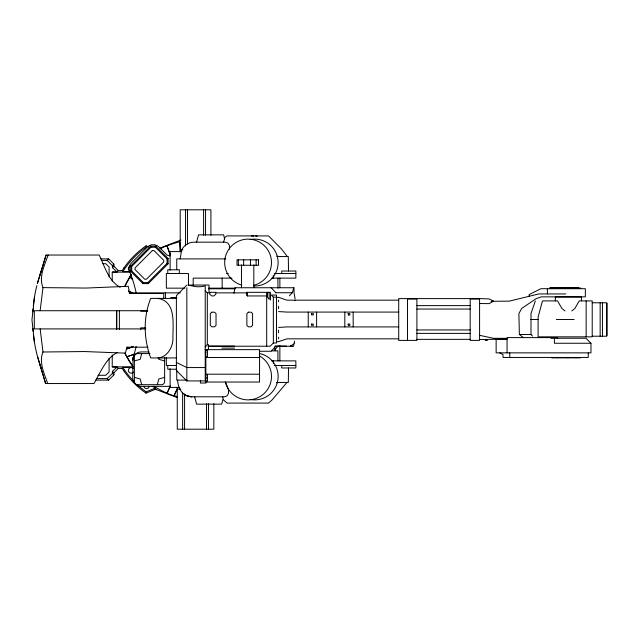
<?xml version="1.0" encoding="UTF-8"?>
<svg xmlns="http://www.w3.org/2000/svg" width="639" height="639" viewBox="0 0 639 639"><rect width="100%" height="100%" fill="white"/><g stroke="black" fill="none" stroke-linecap="round" stroke-linejoin="round"><path stroke-width="0.96" d="M116.649 310.722L116.633 328.901M288.516 367.976L288.325 382.441L279.866 382.441M266.99 296.4L267.078 292.335L266.99 296.4L269.235 299.435L269.107 292.335M152.985 386.531A80.466 80.466 0 0 0 155.333 388.033L155.245 389.191L177.267 397.562M40.153 310.722L42.973 287.622C38.62 276.943 44.554 265.241 48.157 255.033M155.916 389.039L146.012 393.145L146.155 391.835A88.701 88.701 0 0 1 137.353 384.702M34.474 297.151L31.95 319.812L34.41 342.073M180.134 258.899L181.372 251.59M293.892 344.517L293.589 346.25L275.441 346.25M294.196 342.784L294.499 341.05M234.01 293.325L234.992 287.742L294.012 287.742L294.02 292.75L295.106 298.812M196.58 242.173L198.537 234.856L223.61 234.856L224.624 238.754L223.57 242.173M275.808 346.25L271.24 351.258L260.137 351.258M293.788 287.742L292.247 292.75L289.387 295.785M141.698 353.599L140.157 359.366L134.39 360.915M157.314 384.694L158.863 378.927L164.63 377.377M222.715 396.811L223.091 398.824L221.669 404.128L196.596 404.128L194.639 396.811M127.057 347.185L125.316 353.127L84.62 351.546L42.973 352.001C38.699 362.305 44.291 373.647 47.725 383.544M37.661 282.789L46.072 255.033L99.189 255.033C104.756 266.383 108.271 280.801 120.116 287.231M39.858 275.297L46.072 255.033M133.104 357.776L132.72 378.008A8.355 8.355 0 0 0 141.075 386.363L170.325 386.363M535.322 301.025L530.993 313.525L530.993 334.572L532.527 336.09M155.405 247.237L150.932 247.237L131.706 266.455L131.706 270.928L143.376 282.598L147.849 282.598L167.067 263.372L167.067 258.899L155.405 247.237L155.828 246.215L150.508 246.215L130.683 266.032L130.683 271.351L142.952 283.62L148.272 283.62L168.089 263.795L168.089 258.476L155.828 246.215M142.952 283.62L143.376 282.598M177.522 388.057L173.904 395.821A79.891 79.891 0 0 1 167.003 393.336L170.206 385.948M167.003 393.336L169.934 387.05M177.139 389.399L174.207 395.685A79.667 79.667 0 0 0 177.562 396.635M266.998 296.384L266.679 295.953L247.485 295.953L246.438 295.154L246.438 292.335L270.417 292.335L270.497 300.01M124.964 353.207A79.979 79.979 0 0 0 133.056 366.882L132.816 367.369L122.816 367.369L122.257 368.399L118.319 368.399L113.91 372.793L113.91 374.869L108.662 380.101L95.714 380.101M181.452 250.344C183.617 245.528 188.553 242.253 193.841 242.173L225.192 242.173L227.899 243.084L229.465 245.608L229.497 249.242M160.205 248.835A79.891 79.891 0 0 1 166.843 245.711L167.122 245.855A79.667 79.667 0 0 1 179.567 241.869L180.094 245.4M149.326 386.691L148.288 388.121L146.611 388.664L144.933 388.121L143.895 386.691M209.919 292.862L209.56 294.116L211.533 295.761A2.013 1.246 0 0 0 213.969 295.761L215.934 294.116L215.575 292.862L247.437 292.862M275.066 350.843L275.066 349.693L277.733 346.282M205.223 290.769L207.316 292.862L207.316 344.565L205.223 347.041M286.967 382.441L272.206 399.774L268.548 403.081L227.037 403.081L223.378 399.774M96.449 378.592L107.16 378.592L112.408 373.368L112.408 371.291L117.057 367.137L118.319 368.399M186.836 285.066L176.388 295.673L176.388 370.484L186.836 380.932L205.223 380.932L205.223 286.032L202.531 286.448A7.708 2.252 0 0 1 194.544 286.448L188.09 285.074L208.985 285.026L208.985 292.862L207.316 292.862M101.321 260.408L107.16 260.408L108.662 258.899L113.91 264.131L113.91 266.199L118.303 270.601L122.257 270.601L122.816 271.631L130.084 271.631M118.303 270.601L117.049 271.863L112.408 267.701L112.408 265.632L113.91 264.131M112.408 267.701L113.91 266.199M273.348 343.007L276.479 343.007L276.479 295.05L271.335 295.05L273.348 297.159L273.348 343.007L270.137 346.218L208.442 346.218M224.377 237.988L226.741 235.919L268.548 235.919L281.671 249.154L287.342 256.558M571.801 310.921L574.868 308.525L579.214 300.905L592.217 300.905L592.217 336.841L538.094 336.841L538.094 317.2L542.463 300.905L557.575 300.905L561.913 308.525L564.988 310.921M130.3 265.904L128.87 266.942L128.327 268.62L128.87 270.297L130.3 271.335M133.495 372.058L132.065 373.096L130.3 373.096L128.87 372.058L128.327 370.38L128.87 368.703L130.3 367.665L132.065 367.665L133.495 368.703M290.41 346.25L294.579 343.215M523.405 337.608L519.363 334.477L518.9 313.525L521.736 308.389L536.161 298.685L541.225 296.863L585.34 296.863L585.34 288.716L540.81 288.716L529.148 294.603L529.148 296.28M117.504 352.385C105.443 358.631 100.571 372.489 93.925 383.544L45.601 383.544L39.602 363.567M130.683 271.351L131.706 270.928M167.067 258.899L168.089 258.476M146.155 391.835L155.333 388.033M159.838 248.068L180.933 240.048M126.61 348.87L133.048 346.522M126.514 349.134L133.04 346.761M125.028 353.127A79.891 79.891 0 0 0 126.841 356.786L133.998 354.182M126.841 356.786L133.671 354.533M278.412 346.25L280.217 346.018M278.572 327.44L286.927 326.92L398.72 326.92M491.151 301.288L509.299 301.145L538.725 293.94L565.803 293.94M112.232 281.096L112.232 272.118L117.049 271.863M479.585 339.533L507.062 339.125L503.045 339.229A8.363 0.439 0 0 0 496.136 339.66L496.136 352.864L590.963 352.864L590.963 343.255L585.947 338.239L551.145 338.239L550.419 337.608M158.097 357.952C167.777 357.145 173.536 346.106 172.937 336.977C172.842 323.574 176.236 301.648 158.16 298.397L158.097 298.397M180.19 249.921L182.874 249.921M181.756 251.59L170.118 251.59L170.118 270.369M280.273 256.558L288.293 256.558L288.516 271.024M100.698 258.899L108.662 258.899M225.703 258.899L176.747 258.899L176.747 269.77M102.855 263.715L105.794 263.715L109.101 267.006L109.101 276.911M112.232 272.118L130.084 272.118M226.51 273.532L228.323 273.532M274.275 273.532L295.849 273.532M231.957 278.125L193.202 278.125L193.202 285.417M271.671 278.125L295.849 278.125L295.849 271.024L281.703 271.024L281.703 273.532M550.107 287.67L554.428 287.67M554.668 287.67L557.927 287.67M558.885 287.67L563.207 287.67M563.438 287.67L566.705 287.67M567.496 287.67L572.951 287.67M573.223 287.67L578.734 287.67M549.588 288.085L580.931 288.085M184.735 288.157L166.34 288.157L166.34 273.532L188.473 273.532L188.473 285.234M208.641 288.157L235.44 288.157M208.546 288.78L235.024 288.78M209.56 292.335L215.934 292.335M275.497 292.71L292.247 292.75M129.062 292.862L180.302 292.862M273.348 297.159L276.479 297.159M276.479 297.351L278.572 297.351L286.927 300.17L398.72 300.17M170.749 297.558L176.979 297.558M176.388 298.397L150.7 298.397C143.056 317.535 143.687 338.734 150.7 357.952L176.388 357.952M479.585 298.605L398.72 298.605L398.72 340.395L416.9 340.395L416.9 299.036L407.498 299.036M479.585 299.036L470.184 299.036L470.184 340.395L479.585 340.395L479.585 298.557L489.131 298.964L493.627 301.145L489.131 303.629L479.585 303.533M294.891 300.274L295.322 300.274M592.217 302.782L606.635 302.782L606.635 336.218L592.217 336.218M416.9 305.626L470.184 305.626M416.9 309.052L470.184 309.052M147.785 310.722L34.314 310.722L34.306 328.901L145.796 328.901M140.668 311.145L147.593 311.145M398.72 312.08L286.927 312.08L278.572 311.56M530.41 319.5L538.373 319.5M556.377 319.5L574.141 319.5M145.612 327.855L140.668 327.855L140.668 329.78M416.9 329.948L470.184 329.948M416.9 333.374L470.184 333.374M507.062 338.335L493.627 338.335L479.585 335.315M398.72 338.83L286.927 338.83L278.572 341.649L276.479 341.649M416.9 339.349L470.184 339.349M590.963 343.255L554.396 343.255L554.396 338.239M207.316 344.565L208.442 344.565L208.442 349.589L205.223 349.589M207.939 346.138L234.529 346.138M275.074 346.138L286.328 346.138M126.834 347.185L147.873 347.185M221.925 348.127L234.529 348.127M205.223 349.845L205.854 349.845M205.854 350.595L207.523 350.595L207.523 356.953L205.854 356.953M271.671 350.843L277.917 350.843L277.917 360.875M148.879 351.929L141.075 351.929A8.355 8.355 0 0 0 132.72 360.284M205.223 352.488L205.854 352.488M149.989 353.599L137.521 353.599A3.131 3.131 0 0 0 134.39 356.738L134.39 381.563A3.131 3.131 0 0 0 137.521 384.694L161.491 384.694A3.131 3.131 0 0 0 164.63 381.563L164.63 357.568M205.854 357.489L259.554 357.489M551.776 357.88L557.296 357.88M557.567 357.88L563.015 357.88M563.814 357.88L567.073 357.88M567.312 357.88L571.633 357.88M572.592 357.88L575.851 357.88M576.09 357.88L580.404 357.88M271.671 360.875L295.849 360.875L295.849 367.976L281.703 367.976L281.703 365.468M176.46 365.468L166.332 365.468L166.332 357.672M274.275 365.468L295.849 365.468M112.232 354.917L112.232 366.882L133.056 366.882M205.223 367.561L186.836 367.561L176.388 362.481M176.747 369.23L167.769 369.23L167.769 365.468M205.854 374.206L259.554 374.206M205.854 374.734L207.523 374.734L207.523 381.1L205.854 381.1M97.967 375.285L105.794 375.285L109.101 371.994L109.101 358.128M205.854 377.968L207.523 377.968M187.131 380.101L176.747 380.101L176.747 370.221M205.854 382.042L259.554 382.042L259.554 349.653L205.854 349.653L205.854 383.025L200.422 383.025L200.422 380.293M179.623 387.41L170.118 387.41L170.118 368.655M177.267 389.079L180.845 389.079M184.296 394.327L187.251 395.996L191.141 396.779L224.329 396.811L226.901 395.964L228.466 393.512L228.586 389.854L225.599 382.441M519.363 334.477L530.993 334.572M42.973 287.622L86.177 288.053L128.223 286.304L129.629 293.485L163.736 293.485L163.736 298.277M112.232 366.882L117.057 367.137M123.99 268.037L123.854 268.021A89.851 89.851 0 0 1 146.012 245.855L148.719 246.973M290.338 345.987L292.223 346.25M255.576 235.919L257.317 236.174M191.9 396.811L187.547 396.028L191.141 396.779M169.982 255.967L167.202 255.225L159.079 247.101A8.355 8.355 0 0 0 147.258 247.101L131.57 262.781A8.355 8.355 0 0 0 129.733 271.823A127.465 127.465 0 0 1 136.259 293.269M164.63 360.915L158.863 359.366L158.344 357.449M134.39 377.377L140.157 378.927L141.698 384.694M167.067 263.372L168.089 263.795M130.683 266.032L131.706 266.455M128.375 290.969L132.816 293.037M129.046 291.52L131.746 292.782M499.69 352.864L503.029 354.533L503.029 357.457L588.247 357.457L588.247 352.864M187.251 395.996C180.661 393.592 178.041 386.571 177.554 380.101M557.759 338.239L556.896 337.608L507.062 337.608L507.062 352.864M131.211 274.898A79.891 79.891 0 0 0 129.877 276.951L132.065 278.796M129.877 276.959L132.209 279.203M112.408 265.632L107.16 260.408M271.24 287.742L275.784 292.638M112.408 371.291L113.91 372.793M112.408 373.368L113.91 374.869M107.16 378.592L108.662 380.101M224.257 238.331L224.624 238.754M150.508 246.215L150.932 247.237M147.849 282.598L148.272 283.62M167.122 245.855L170.134 254.138M166.843 245.727L170.238 255.041M37.661 356.842L45.601 383.544M42.973 352.001L40.153 328.901M146.012 245.855L146.155 247.165A88.701 88.701 0 0 0 122.816 271.631M179.567 241.877L180.43 251.75M607.05 303.198L607.05 335.802M602.449 302.782L602.449 336.218M600.157 302.782L600.157 336.218M586.155 300.905L586.155 336.841M581.45 300.905L581.45 296.935L555.331 296.935L555.331 300.905M547.407 288.716L547.407 293.94M509.778 352.864L509.778 357.457M407.498 298.605L407.498 340.395M353.167 312.08L353.167 326.92M344.812 312.08L344.812 326.92M316.601 312.08L316.601 326.92M308.238 312.08L308.238 326.92M279.866 278.125L279.866 287.79M279.866 346.378L279.866 360.875M278.572 300.13L278.572 301.808M278.572 306.169L278.572 308.765M278.572 330.235L278.572 332.831M278.572 337.192L278.572 338.87M277.917 278.125L277.917 288.157M273.34 275.369L273.34 278.125M273.34 360.875L273.34 363.631M266.679 295.953L266.679 346.218M256.111 259.841L256.111 265.273M253.819 264.826L253.819 287.742M250.44 259.841L250.44 265.273M247.485 292.335L247.485 295.953M243.659 259.841L243.659 265.273M241.47 264.826L241.47 287.742M238.355 259.841L238.355 265.273M222.156 278.125L222.156 288.157M213.833 403.76L213.833 429.2L177.267 429.2L177.267 387.41M210.918 235.24L210.918 209.8L180.19 209.8L180.19 251.59M208.474 403.76L208.474 429.2M206.525 403.76L206.525 429.2M205.55 209.8L205.55 235.24M203.601 209.8L203.601 235.24M187.507 209.8L187.507 244.042M186.836 287.686L186.836 380.932M185.55 209.8L185.55 246.007M184.583 393.975L184.583 429.2M182.634 392.993L182.634 429.2M179.359 273.532L179.359 269.77L167.769 269.77L167.769 273.532M165.397 292.862L165.397 298.629M119.389 310.618L119.389 329.365M116.705 310.618L116.705 329.365M41.591 369.182A120.372 101.521 90 0 1 33.404 334.389M33.132 331.473A120.372 101.521 90 0 1 32.924 328.558M32.877 311.896A120.372 101.521 90 0 1 33.076 308.925M33.332 305.961A120.372 101.521 90 0 1 36.846 285.593M37.334 283.692A120.372 101.521 90 0 1 41.136 271.647M241.75 285.122A23.435 23.411 -90 0 1 229.137 248.795A23.435 23.411 -90 0 1 267.549 249.545A23.435 23.411 -90 0 1 253.531 285.353M250.153 239.577A23.435 23.411 -90 0 1 278.061 260.728A23.435 23.411 -90 0 1 253.795 285.976M259.546 356.003A23.435 23.411 89.9 0 1 262.198 395.142A23.435 23.411 89.9 0 1 225.319 381.898M259.29 353.455A23.435 23.411 89.9 0 1 277.685 381.012A23.435 23.411 89.9 0 1 250.153 399.423M276.679 256.255A40.728 2.883 0.3 0 1 280.202 256.566M136.099 346.482A127.465 127.465 0 0 1 132.72 358.982M275.066 349.693A29.25 7.572 90 0 1 274.474 346.881M251.287 235.919A15.248 10.296 0 0 1 253.747 236.087M279.802 382.434A40.712 2.891 0 0 1 276.296 382.713M146.012 393.145A89.851 89.851 0 0 1 123.854 370.979L123.99 370.963A89.811 89.811 0 0 1 122.257 368.399M133.966 381.403A88.701 88.701 0 0 1 122.816 367.369M122.257 270.513A89.811 89.811 0 0 1 123.99 267.941M124.549 286.687A79.979 79.979 0 0 1 131.346 274.538M166.891 393.049A79.667 79.667 0 0 1 155.285 387.058L154.95 387.114A79.891 79.891 0 0 1 153.584 386.228M133.168 366.498A79.667 79.667 0 0 1 127.153 356.905M124.98 286.496A79.667 79.667 0 0 1 129.933 277.286M311.528 313.629L311.528 314.923L313.31 314.923L313.31 313.629L311.528 313.629M311.528 324.077L311.528 325.371L313.31 325.371L313.31 324.077L311.528 324.077M348.095 313.629L348.646 315.323L349.876 314.923L349.876 313.629L348.095 313.629M348.095 324.077L348.646 325.77L349.876 325.371L349.876 324.077L348.095 324.077M152.322 250.592L135.069 267.845L135.069 269.538L144.765 279.235L146.459 279.235L163.712 261.982L163.712 260.289L154.015 250.592L152.322 250.592M211.765 312.183L210.303 313.653L210.303 325.347L211.765 326.817L214.568 326.817L216.03 325.347L216.03 313.653L214.568 312.183L211.765 312.183M248.331 312.183L246.87 313.653L246.87 325.347L248.331 326.817L251.135 326.817L252.597 325.347L252.597 313.653L251.135 312.183L248.331 312.183M485.281 339.748L487.373 339.812L485.281 339.748M487.373 339.78L485.177 339.82L487.373 339.812M258.523 259.841L237.021 259.841L237.021 265.273L258.523 265.273L258.523 259.841"/></g></svg>
